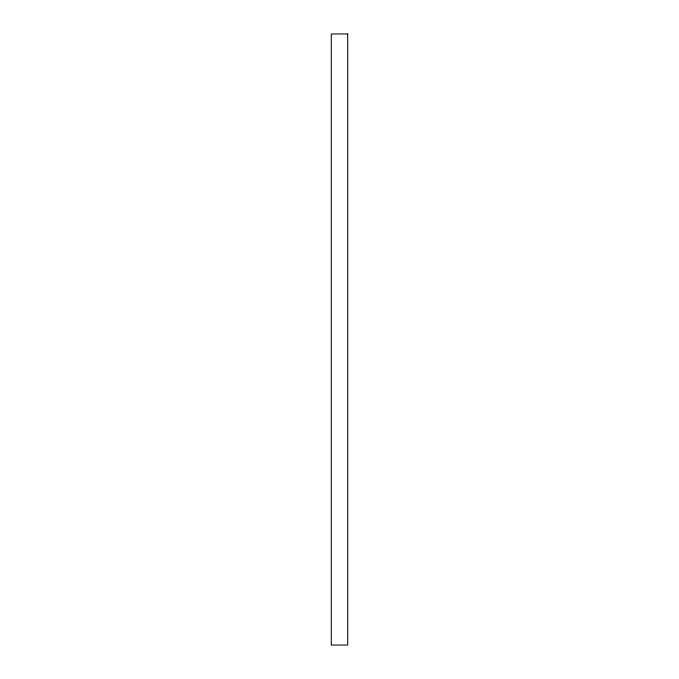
<?xml version="1.0" encoding="UTF-8"?>
<svg xmlns="http://www.w3.org/2000/svg" width="679" height="679" viewBox="0 0 679 679"><rect width="100%" height="100%" fill="white"/><g stroke="black" fill="none" stroke-linecap="round" stroke-linejoin="round"><path stroke-width="1.02" d="M347.724 33.95L331.276 33.95L331.276 645.05L347.724 645.05L347.724 33.95"/></g></svg>
